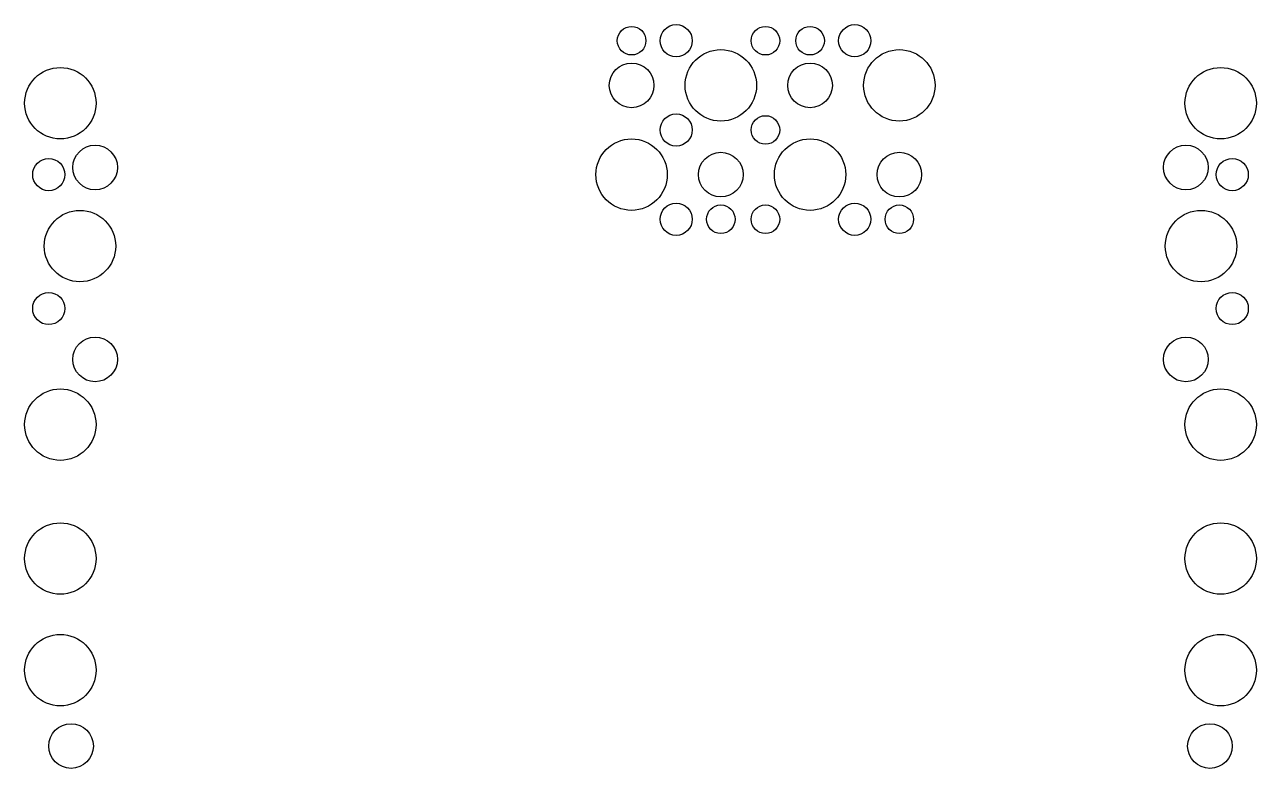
# Model space of a CAD drawing. Extents: x -690 to 690, y -385 to 448.
import ezdxf

# ---------------------------------------------------------------- set-up
doc = ezdxf.new("R2010")
doc.units = 0

msp = doc.modelspace()

# ---------------------------------------------------------------- linework, layer by layer
for centre, radius in [((-10, 430), 16), ((40, 430), 18), ((140, 430), 16), ((190, 430), 16), ((240, 430), 18), ((90, 380), 40), ((290, 380), 40), ((-10, 380), 25), ((190, 380), 25), ((-650, 360), 40), ((650, 360), 40), ((40, 330), 18), ((140, 330), 16), ((-10, 280), 40), ((190, 280), 40), ((-611, 288), 25), ((90, 280), 25), ((290, 280), 25), ((611, 288), 25), ((-663, 280), 18), ((663, 280), 18), ((-628, 200), 40), ((40, 230), 18), ((90, 230), 16), ((140, 230), 16), ((240, 230), 18), ((290, 230), 16), ((628, 200), 40), ((-663, 130), 18), ((663, 130), 18), ((-611, 73), 25), ((611, 73), 25), ((-650, 0), 40), ((650, 0), 40), ((-650, -150), 40), ((-650, -150), 40), ((650, -150), 40), ((650, -150), 40), ((-650, -275), 40), ((650, -275), 40), ((-638, -360), 25), ((638, -360), 25)]:
    msp.add_circle(centre, radius)

doc.saveas('drawing.dxf')
